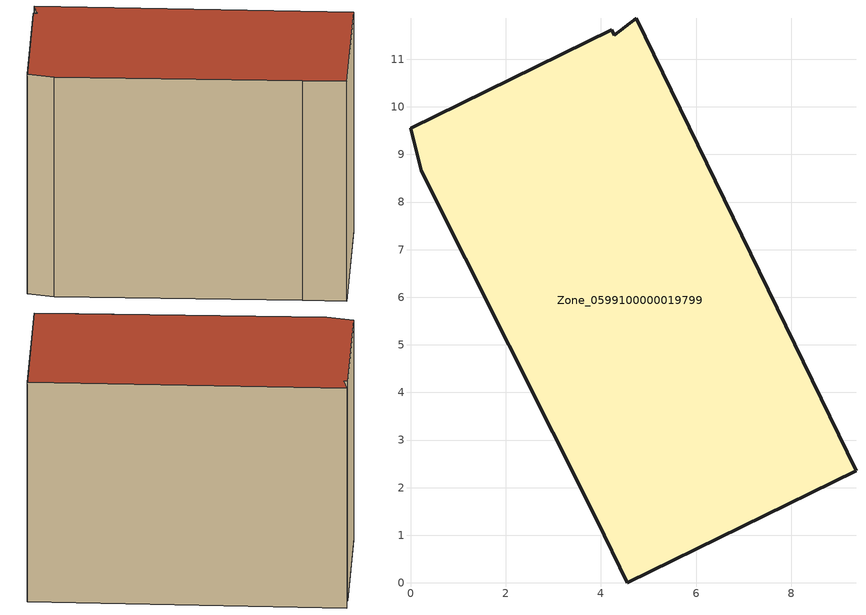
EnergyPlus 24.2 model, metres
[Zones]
Zone_0599100000019799
 floor ground (C_G): 4.74,11.86 9.36,2.35 4.55,0 3.91,1.32 0.22,8.66 0,9.55 4.23,11.62 4.29,11.5 z0
 wall outside (C_F): 4.23,11.62 0,9.55 0.22,8.66 3.91,1.32 4.55,0 9.36,2.35 4.74,11.86 4.29,11.5 4.23,11.62 z0:8.04
 roof outside (C_R): 9.36,2.35 4.74,11.86 4.29,11.5 4.23,11.62 0,9.55 0.22,8.66 3.91,1.32 4.55,0 z8.04
[BUILDING]
Pand.0599100000019799: North Axis=0; Terrain=City; Loads Convergence Tolerance Value=0.04; Temperature Convergence Tolerance Value=0.4; Solar Distribution=FullExterior; Maximum Number of Warmup Days=25; Minimum Number of Warmup Days=1
[Site:Location]
Rotterdam.The.Hague.AP_ZH_NLD Design_Conditions: Latitude=51.96; Longitude=4.45; Time Zone=1; Elevation=-4.5
[SITE:GROUNDTEMPERATURE:BUILDINGSURFACE]
18, 18, 18, 18, 18, 18, 18, 18, 18, 18, 18, 18
[MATERIAL] Thermal Absorptance=0.9; Solar Absorptance=0.7; Visible Absorptance=0.7
Name | Roughness | Thickness | Conductivity | Density | Specific Heat
G.TI.1975-1991 | MediumSmooth | 0.15 | 0.288461 | 540 | 1210
F.TI.1975-1991 | Rough | 0.3 | 0.230769 | 1920 | 840
R.TI.1975-1991 | MediumRough | 0.2 | 0.153846 | 1500 | 1000
[CONSTRUCTION]
C_G: G.TI.1975-1991
C_F: F.TI.1975-1991
C_R: R.TI.1975-1991
[ZONE]
Zone_0599100000019799: Type=1; Multiplier=1; Ceiling Height=Autocalculate; Volume=Autocalculate; Floor Area=autocalculate; Part of Total Floor Area=Yes
[ZONEINFILTRATION:DESIGNFLOWRATE]
Infil_Zone_0599100000019799: Zone or ZoneList or Space or SpaceList=Zone_0599100000019799; Schedule=AlwaysOn; Design Flow Rate Calculation Method=Flow/Area; Flow Rate per Floor Area=0.003; Constant Term Coefficient=1; Temperature Term Coefficient=0; Velocity Term Coefficient=0; Velocity Squared Term Coefficient=0
[HVACTEMPLATE:ZONE:IDEALLOADSAIRSYSTEM]
Zone_0599100000019799: Maximum Heating Supply Air Temperature=50; Minimum Cooling Supply Air Temperature=13; Maximum Heating Supply Air Humidity Ratio=0.0156; Minimum Cooling Supply Air Humidity Ratio=0.0077; Heating Limit=NoLimit; Cooling Limit=NoLimit; Dehumidification Control Type=ConstantSensibleHeatRatio; Cooling Sensible Heat Ratio=0.7; Dehumidification Setpoint=60; Humidification Control Type=None; Humidification Setpoint=30; Outdoor Air Method=None; Outdoor Air Flow Rate per Person=0.00944; Outdoor Air Flow Rate per Zone Floor Area=0; Outdoor Air Flow Rate per Zone=0; Demand Controlled Ventilation Type=None; Outdoor Air Economizer Type=NoEconomizer; Heat Recovery Type=None; Sensible Heat Recovery Effectiveness=0.7; Latent Heat Recovery Effectiveness=0.65
[ZONECONTROL:THERMOSTAT]
ThermostatControl_Zone_0599100000019799: Zone or ZoneList=Zone_0599100000019799; Control Type Schedule=DualSetpointControlType; Control 1=Thermostat_Zone_0599100000019799; Temperature Difference Between Cutout And Setpoint=0
[THERMOSTATSETPOINT:DUALSETPOINT]
Thermostat_Zone_0599100000019799: Heating Setpoint Temperature Schedule=HeatingSetpoint_Zone_0599100000019799; Cooling Setpoint Temperature Schedule=CoolingSetpoint_Zone_0599100000019799
[SCHEDULE:COMPACT]
HeatingSetpoint_Zone_0599100000019799: Through: 12/31, For: AllDays, Until: 24:00, 21
CoolingSetpoint_Zone_0599100000019799: Through: 12/31, For: AllDays, Until: 24:00, 24
DualSetpointControlType: Through: 12/31, For: AllDays, Until: 24:00, 4
AlwaysOn: Through: 12/31, For: AllDays, Until: 24:00, 1
